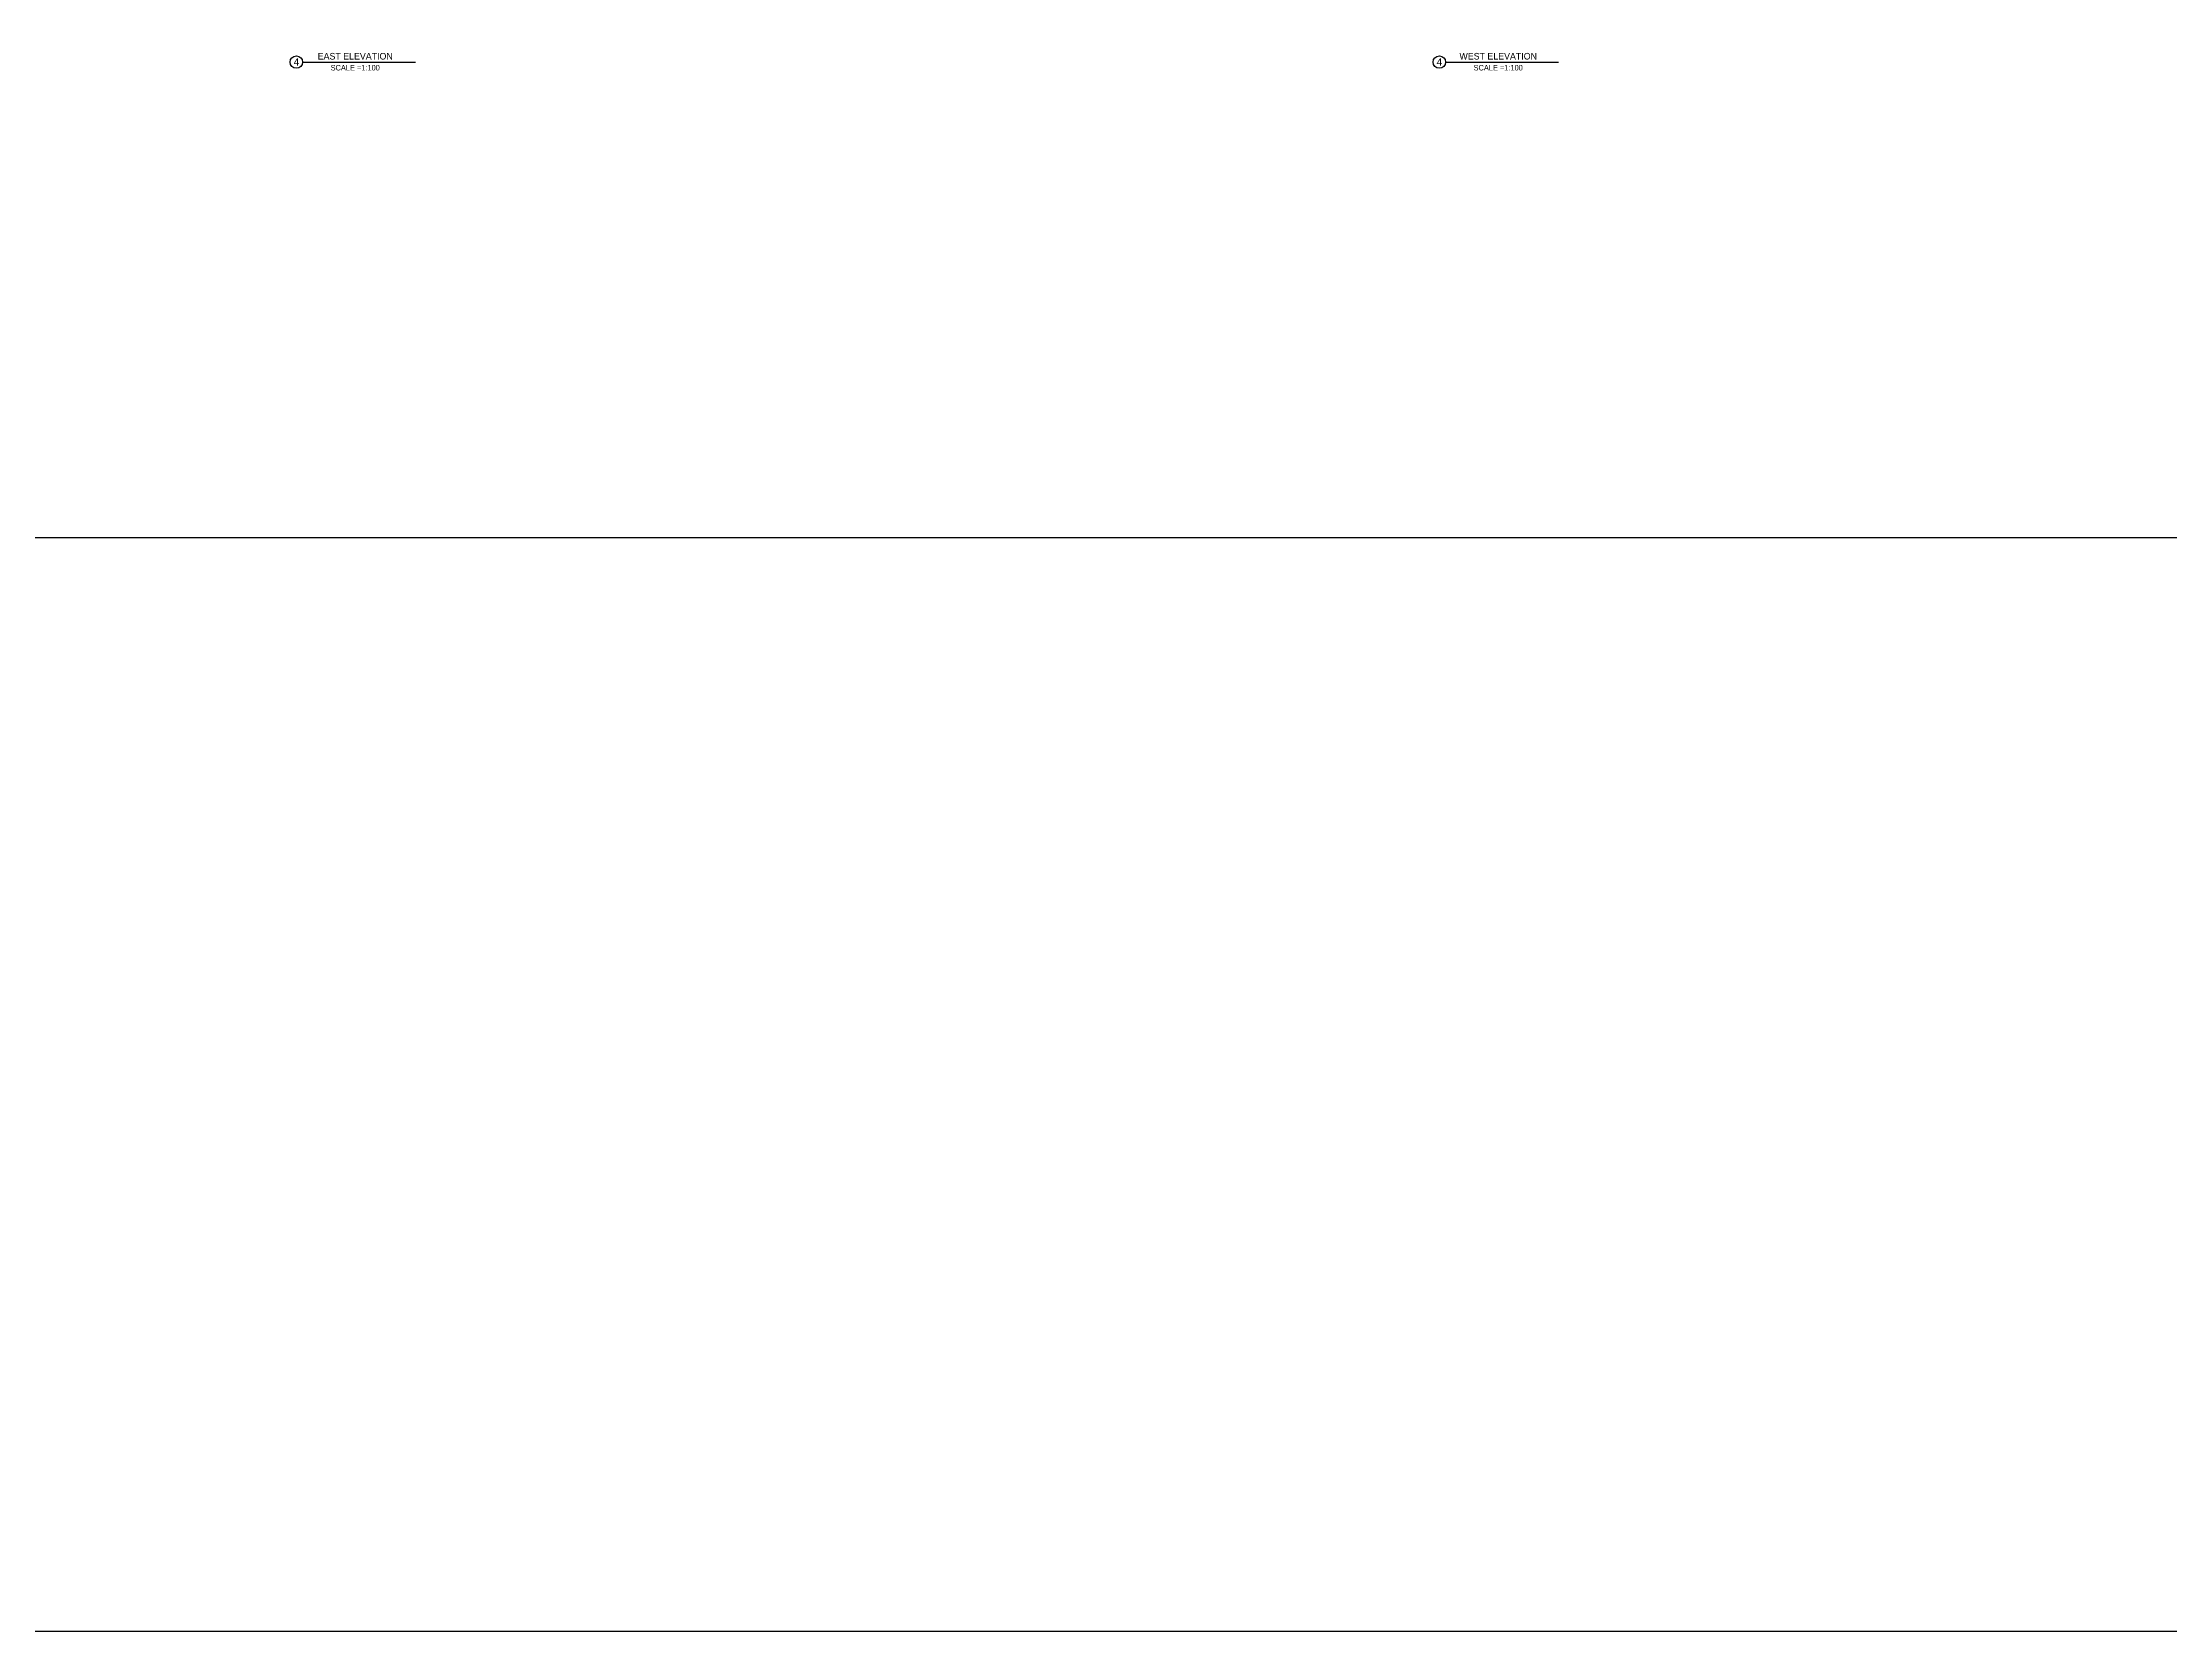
# Model space of a CAD drawing. Header units: millimetres. Extents: x 173236 to 801264, y -94969 to 615039.
# Drawn here: x 380717 to 479830, y -94969 to -20952 of the extents above; entities that cross this region are included whole.
import ezdxf
from ezdxf.enums import TextEntityAlignment as Align

# ---------------------------------------------------------------- set-up
doc = ezdxf.new("R2010")
doc.units = ezdxf.units.MM
doc.header["$MEASUREMENT"] = 0
doc.layers.add('00-Def-points', color=7, linetype='Continuous', plot=False)
doc.layers.add('VOX-A-ANNO-TEXT', color=30, linetype='Continuous')
doc.layers.add('VOX-A-ELEV-1-NEAR', color=130, linetype='Continuous')
doc.styles.add('2.5 mm Rotis Annotative (IM)', font='', dxfattribs={"height": 0.1})
doc.styles.add('3 mm Rotis Annotative (IM)', font='', dxfattribs={"height": 0.12})
doc.styles.add('3.5 mm Rotis Annotative (IM)', font='', dxfattribs={"height": 0.138})
doc.styles.get('2.5 mm Rotis Annotative (IM)').set_extended_font_data('Rotis Sans Serif')
doc.styles.get('3 mm Rotis Annotative (IM)').set_extended_font_data('Rotis Sans Serif')
doc.styles.get('3.5 mm Rotis Annotative (IM)').set_extended_font_data('Rotis Sans Serif')

# ---------------------------------------------------------------- blocks, each defined once
blk = doc.blocks.new('*U31')
at = {"layer": 'VOX-A-ANNO-TEXT'}
blk.add_line((-0.228, 0), (1.842, 0), dxfattribs=at)
blk.add_circle((-0.342, 0), 0.114, dxfattribs=at)
for tag, height, style, p in [('DRAWING_NUMBER', 0.137, '3.5 mm Rotis Annotative (IM)', (-0.342, 0)), ('DRAWING_NAME', 0.121, '3 mm Rotis Annotative (IM)', (0.738, 0.107)), ('DRAWING_SCALE', 0.102, '2.5 mm Rotis Annotative (IM)', (0.738, -0.103)), ('DRAWING_AREA', 0.102, '2.5 mm Rotis Annotative (IM)', (0.738, -0.257))]:
    blk.add_attdef(tag, text='', height=height, dxfattribs=dict(at, style=style)).set_placement(p, align=Align.MIDDLE_CENTER)

msp = doc.modelspace()

# ---------------------------------------------------------------- linework, layer by layer
at = {"layer": '00-Def-points'}
msp.add_lwpolyline([(173236.4, 420616.8), (801263.8, 420616.8), (801263.8, -94969.2), (173236.4, -94969.2)], close=True, dxfattribs=at)
at = {"layer": 'VOX-A-ELEV-1-NEAR'}
msp.add_lwpolyline([(261669.8, 37627.6), (584472.8, 37627.6), (584472.8, -44023.9), (261669.8, -44023.9)], close=True, dxfattribs=at)

# ---------------------------------------------------------------- block references
at = {"layer": 'VOX-A-ANNO-TEXT'}
ref = msp.add_blockref('*U31', (393413.9, -21861.4), dxfattribs=dict(at, xscale=2540, yscale=2540, zscale=2540))
ref.add_attrib('DRAWING_SCALE', 'SCALE =1:100', dxfattribs={"height": 257.969, "style": '2.5 mm Rotis Annotative (IM)'}).set_placement((395287.8, -22123.3), align=Align.MIDDLE_CENTER)
ref.add_attrib('DRAWING_NAME', 'EAST ELEVATION', dxfattribs={"height": 307.578, "style": '3 mm Rotis Annotative (IM)'}).set_placement((395287.8, -21588.5), align=Align.MIDDLE_CENTER)
ref.add_attrib('DRAWING_NUMBER', '4', dxfattribs={"height": 347.3, "style": '3.5 mm Rotis Annotative (IM)'}).set_placement((392546.3, -21861.4), align=Align.MIDDLE_CENTER)
ref = msp.add_blockref('*U31', (446676, -21861.4), dxfattribs=dict(at, xscale=2540, yscale=2540, zscale=2540))
ref.add_attrib('DRAWING_SCALE', 'SCALE =1:100', dxfattribs={"height": 257.969, "style": '2.5 mm Rotis Annotative (IM)'}).set_placement((448549.9, -22123.3), align=Align.MIDDLE_CENTER)
ref.add_attrib('DRAWING_NAME', 'WEST ELEVATION', dxfattribs={"height": 307.578, "style": '3 mm Rotis Annotative (IM)'}).set_placement((448549.9, -21588.5), align=Align.MIDDLE_CENTER)
ref.add_attrib('DRAWING_NUMBER', '4', dxfattribs={"height": 347.3, "style": '3.5 mm Rotis Annotative (IM)'}).set_placement((445808.4, -21861.4), align=Align.MIDDLE_CENTER)

doc.saveas('drawing.dxf')
